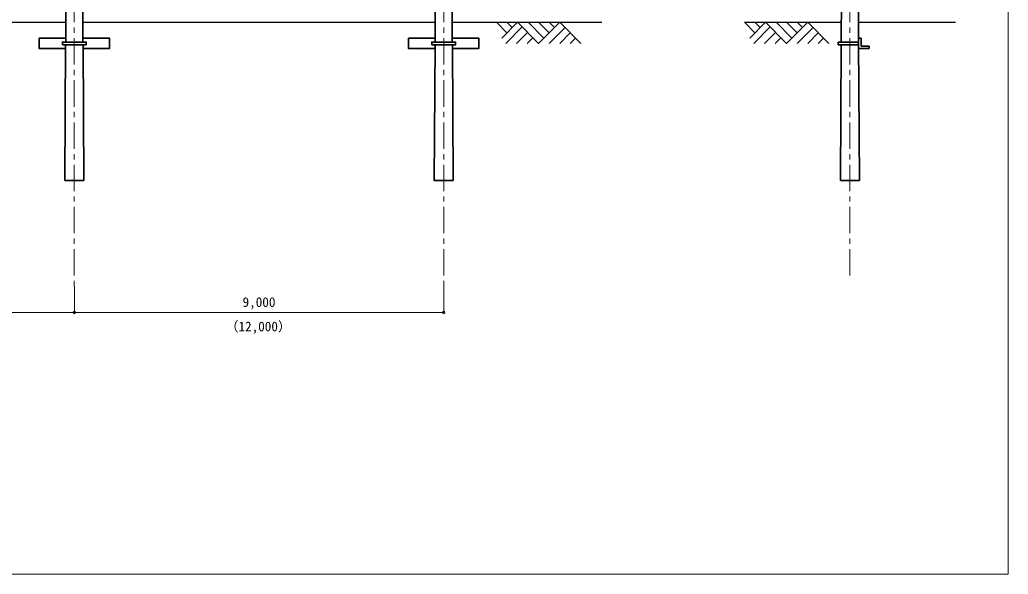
# Model space of a CAD drawing. Units: millimetres, scale not verified. Extents: x -19014 to 17986, y -10093 to 14907.
# Drawn here: x -748 to 17986, y -10093 to 416 of the extents above; entities that cross this region are included whole.
import ezdxf
from ezdxf.enums import TextEntityAlignment as Align

# ---------------------------------------------------------------- set-up
doc = ezdxf.new("R2010")
doc.units = ezdxf.units.MM
doc.header["$LTSCALE"] = 100
doc.header["$PDMODE"] = 32
doc.header["$PDSIZE"] = 50
doc.linetypes.add('CHAIN1', pattern=[8, 5, -1, 1, -1])
for name, color, linetype, lineweight in [('0-0_パイプ', 7, 'Continuous', 35), ('0-1_ＧＬ', 3, 'Continuous', 25), ('0-3_寸法', 4, 'Continuous', 9), ('0-5_枠', 7, 'Continuous', 18)]:
    doc.layers.add(name, color=color, linetype=linetype, lineweight=lineweight)
doc.styles.add('ＭＳ ゴシック', font='')
doc.styles.get('ＭＳ ゴシック').set_extended_font_data('MS Gothic')

msp = doc.modelspace()

# ---------------------------------------------------------------- linework, layer by layer
at = {"layer": '0-0_パイプ', "color": 4, "linetype": 'CHAIN1', "lineweight": 9}
for p, q in [((286.5, 10468.4), (286.5, -4631.6)), ((7286.5, 10468.4), (7286.5, -4631.6)), ((14986.5, 10468.4), (14986.5, -4510.4))]:
    msp.add_line(p, q, dxfattribs=at)
at = {"layer": '0-0_パイプ'}
for p, q in [((158.4, 5368.4), (124.4, 257.9)), ((7158.4, 5368.4), (7124.4, 257.9)), ((14857.7, 5268.4), (14822.7, -6.6)), ((450.7, -6.6), (446.5, 618.4)), ((7450.7, -6.6), (7446, 700.9)), ((15150.7, -6.6), (15146, 700.9)), ((125.3, 393.4), (122.6, -6.6)), ((7125.3, 393.4), (7122.6, -6.6)), ((-377.5, 68.4), (122.5, 68.4)), ((6622.5, 68.4), (7122.5, 68.4)), ((15150.2, 68.4), (15200.2, 68.4)), ((122.3, -56.6), (105.2, -2631.6)), ((468.2, -2631.6), (451, -56.6)), ((7122.3, -56.6), (7105.2, -2631.6)), ((7468.2, -2631.6), (7451, -56.6)), ((14761.7, -56.6), (14761.7, -6.6)), ((14761.7, -6.6), (15150.7, -6.6)), ((15151.1, -56.6), (14761.7, -56.6)), ((14822.3, -56.6), (14805.2, -2631.6)), ((15168.2, -2631.6), (15150.7, -6.6)), ((15151.5, -131.6), (15351.6, -131.6)), ((15351.6, -131.6), (15351.2, -81.6)), ((105.2, -2631.6), (468.2, -2631.6)), ((7105.2, -2631.6), (7468.2, -2631.6)), ((14805.2, -2631.6), (15168.2, -2631.6))]:
    msp.add_line(p, q, dxfattribs=at)
for points in [[(121.8, -131.6), (-377.5, -131.6), (-377.5, 68.4)], [(450.2, 68.4), (950.9, 68.4), (950.9, -131.6), (451.5, -131.6)], [(7121.8, -131.6), (6622.5, -131.6), (6622.5, 68.4)], [(7450.2, 68.4), (7950.9, 68.4), (7950.9, -131.6), (7451.5, -131.6)], [(15200.2, 68.4), (15201.2, -81.6), (15351.2, -81.6)]]:
    msp.add_lwpolyline(points, dxfattribs=at)
for points in [[(61.7, -56.6), (61.7, -6.6), (511.7, -6.6), (511.7, -56.6)], [(7061.7, -56.6), (7061.7, -6.6), (7511.7, -6.6), (7511.7, -56.6)]]:
    msp.add_lwpolyline(points, close=True, dxfattribs=at)
at = {"layer": '0-1_ＧＬ'}
for p, q in [((-6551.8, 368.4), (125.1, 368.4)), ((448.2, 368.4), (7125.1, 368.4)), ((7448.2, 368.4), (10286.5, 368.4)), ((8486.5, 168.4), (8286.5, 368.4)), ((8686.5, 368.4), (8386.5, 68.4)), ((8771.1, 275.9), (8463.6, -31.6)), ((8586.5, 268.4), (8486.5, 368.4)), ((9186.5, 68.4), (8886.5, 368.4)), ((9286.5, 168.4), (9086.5, 368.4)), ((9386.5, 268.4), (9286.5, 368.4)), ((9586.5, 268.4), (9286.5, -31.6)), ((9486.5, 368.4), (9886.5, -31.6)), ((12986.5, 368.4), (14825.1, 368.4)), ((13186.5, 168.4), (12986.5, 368.4)), ((13386.5, 368.4), (13086.5, 68.4)), ((13471.1, 275.9), (13163.6, -31.6)), ((13286.5, 268.4), (13186.5, 368.4)), ((13886.5, 68.4), (13586.5, 368.4)), ((13986.5, 168.4), (13786.5, 368.4)), ((14086.5, 268.4), (13986.5, 368.4)), ((14286.5, 268.4), (13986.5, -31.6)), ((14186.5, 368.4), (14586.5, -31.6)), ((15148.2, 368.4), (16986.5, 368.4)), ((8874.7, 175.9), (8667.1, -31.6)), ((8978.3, 76), (8870.6, -31.6)), ((9686.5, 168.4), (9486.5, -31.6)), ((9786.5, 68.4), (9686.5, -31.6)), ((13574.7, 175.9), (13367.1, -31.6)), ((13678.3, 76), (13570.6, -31.6)), ((14386.5, 168.4), (14186.5, -31.6)), ((14486.5, 68.4), (14386.5, -31.6))]:
    msp.add_line(p, q, dxfattribs=at)
for points in [[(9486.5, 368.4), (9086.5, -31.6), (8686.5, 368.4)], [(14186.5, 368.4), (13786.5, -31.6), (13386.5, 368.4)]]:
    msp.add_lwpolyline(points, dxfattribs=at)
at = {"layer": '0-3_寸法'}
for p, q in [((286.7, -4631.6), (286.7, -5131.6)), ((7286.7, -4631.6), (7286.7, -5131.6)), ((-13713.3, -5131.6), (7286.7, -5131.6))]:
    msp.add_line(p, q, dxfattribs=at)
for p in [(286.7, -5131.6), (7286.7, -5131.6)]:
    msp.add_point(p, dxfattribs=at)
at = {"layer": '0-5_枠', "color": 2}
for p, q in [((17986.5, 14906.8), (17986.5, -10093.2)), ((17986.5, -10093.2), (-19013.5, -10093.2))]:
    msp.add_line(p, q, dxfattribs=at)

# ---------------------------------------------------------------- texts
at = {"layer": '0-3_寸法', "style": 'ＭＳ ゴシック'}
for s, p in [('9,000', (3475.1, -5081.6)), ('（12,000）', (3147.3, -5543.9))]:
    msp.add_text(s, height=183.3, dxfattribs=at).set_placement(p, align=Align.BOTTOM_LEFT)

doc.saveas('drawing.dxf')
